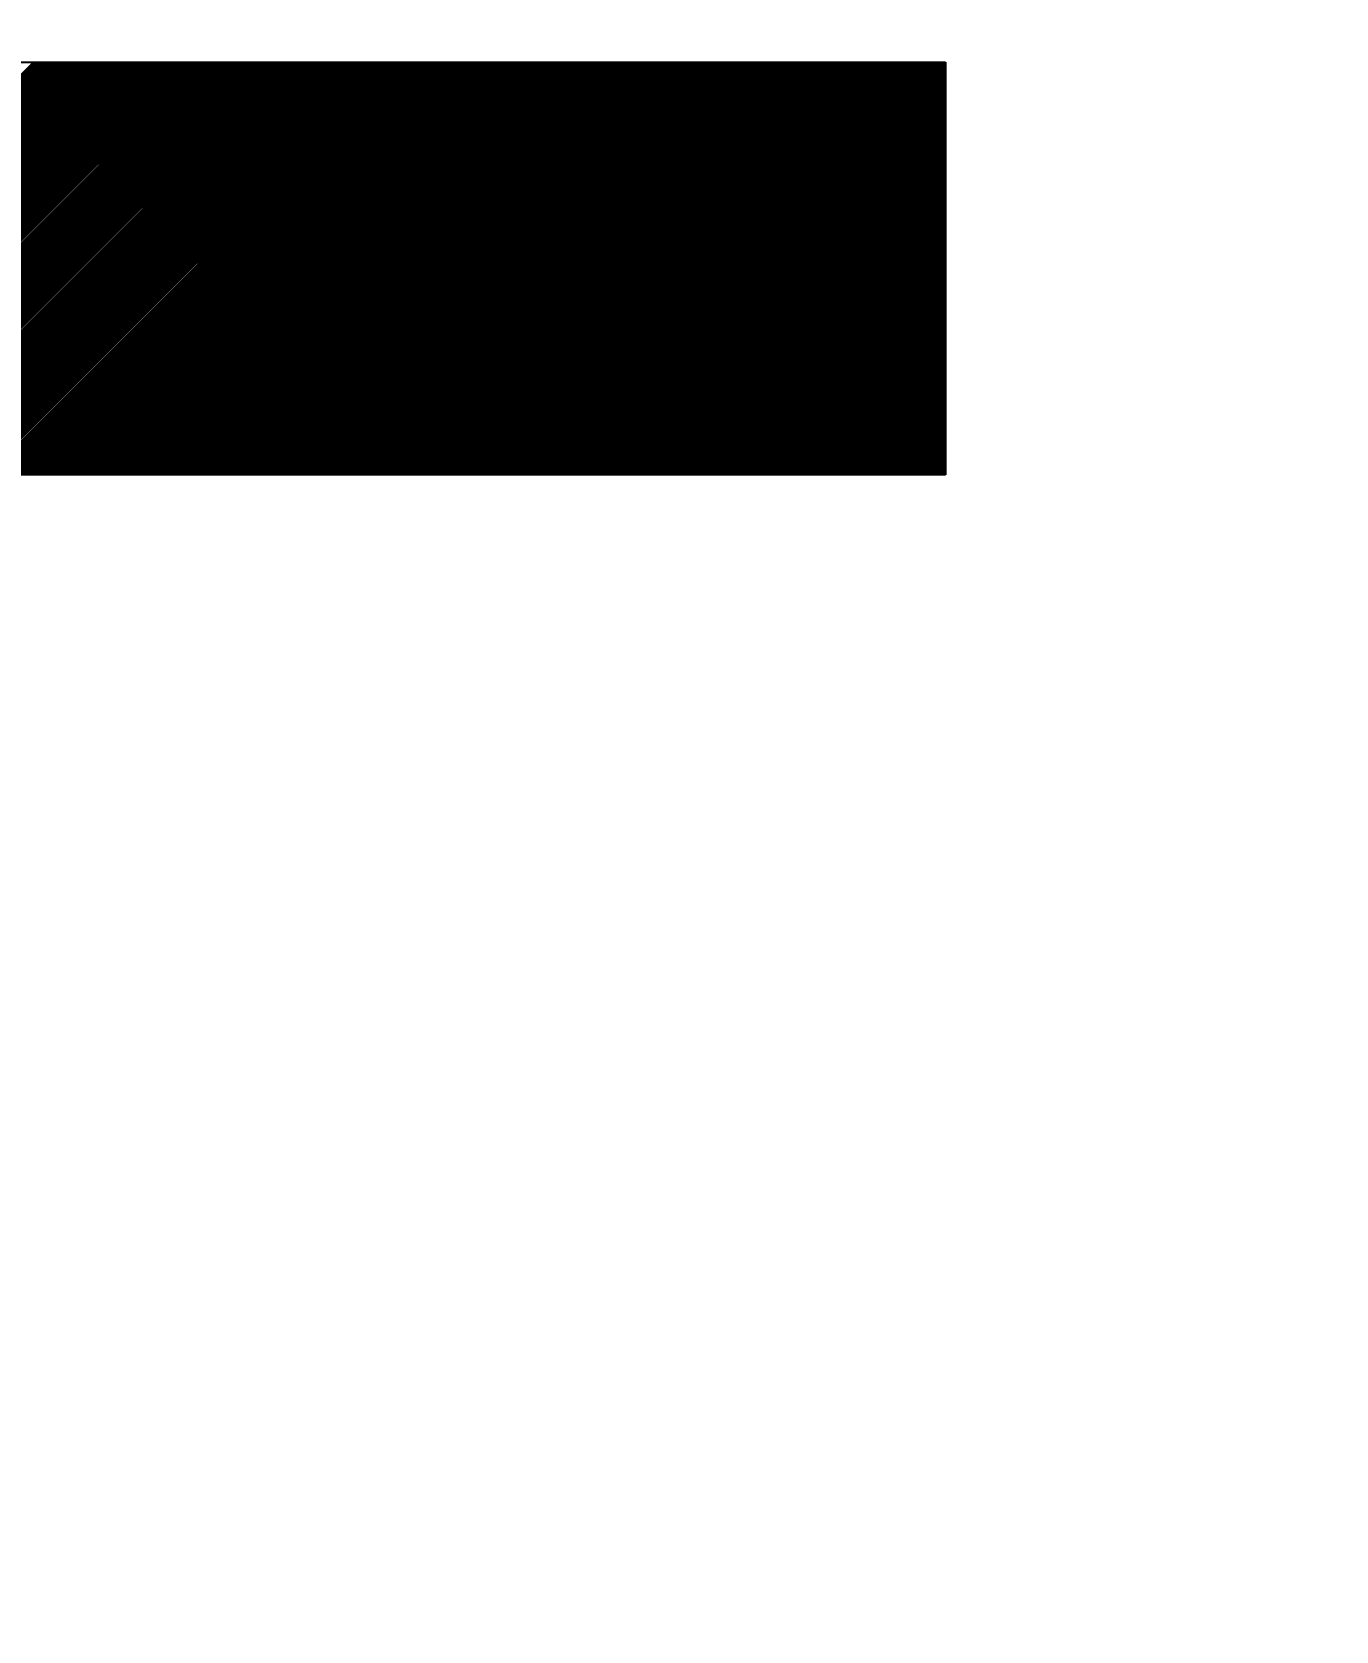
# Model space of a CAD drawing. Extents: x -1237597 to -1121401, y 701438 to 763997.
# Drawn here: x -1141337.6 to -1141226.8, y 726051.6 to 726187.4 of the extents above; entities that cross this region are included whole.
import ezdxf

# ---------------------------------------------------------------- set-up
doc = ezdxf.new("R2010")
doc.units = 0
doc.header["$LTSCALE"] = 300
doc.header["$MEASUREMENT"] = 0
doc.header["$PDMODE"] = 2
doc.layers.get('0').update_dxf_attribs({"linetype": 'CONTINUOUS'})
doc.layers.get('DEFPOINTS').update_dxf_attribs({"linetype": 'CONTINUOUS'})
doc.layers.add('3', color=3, linetype='CONTINUOUS')
doc.styles.get("Standard").update_dxf_attribs({"font": 'simsun.ttf', "height": 200})
doc.dimstyles.get("Standard").update_dxf_attribs({"dimtxt": 2.5, "dimasz": 2.5, "dimexe": 1.25, "dimexo": 0.625, "dimtad": 1, "dimdec": 0, "dimtxsty": 'STANDARD', "dimblk1": 'ARCHTICK', "dimblk2": 'ARCHTICK', "dimsah": 1, "dimcen": 2.5, "dimazin": 3, "dimtfac": 1, "dimtdec": 0, "dimtmove": 0, "dimatfit": 3, "dimtolj": 1, "dimtzin": 0})

# ---------------------------------------------------------------- blocks, each defined once
blk = doc.blocks.new('_ARCHTICK')
at = {"color": 0, "linetype": 'BYBLOCK', "const_width": 0.15}
blk.add_lwpolyline([(-0.5, -0.5), (0.5, 0.5)], dxfattribs=at)
blk = doc.blocks.new('*D4')
at = {"color": 0, "linetype": 'BYBLOCK'}
blk.add_line((-1096262.77, 749666.95), (-1092564.98, 756263.84), dxfattribs=at)
at = {"layer": 'DEFPOINTS', "color": 0, "linetype": 'BYBLOCK'}
for p in [(-1092564.98, 756263.84), (-1101386.77, 740525.68)]:
    blk.add_point(p, dxfattribs=at)
at = {"color": 0, "linetype": 'BYBLOCK', "xscale": 2.5, "yscale": 2.5, "zscale": 2.5, "rotation": 60.72785730444207}
blk.add_blockref('_ARCHTICK', (-1092564.98, 756263.84), dxfattribs=at)
at = {"color": 0, "linetype": 'BYBLOCK', "insert": (-1096499.68, 749244.3), "char_height": 200, "attachment_point": 5, "rotation": 60.7279}
blk.add_mtext('\\A1;R18,042', dxfattribs=at)

msp = doc.modelspace()

# ---------------------------------------------------------------- linework, layer by layer
at = {"layer": '3', "color": 3}
for p, q in [((-1144568.68, 726184.83), (-1141259.97, 726184.83)), ((-1141372.49, 726149.77), (-1141337.43, 726184.83)), ((-1141372.32, 726149.77), (-1141337.26, 726184.83)), ((-1141372.14, 726149.77), (-1141337.08, 726184.83)), ((-1141371.96, 726149.77), (-1141336.9, 726184.83)), ((-1141371.79, 726149.77), (-1141336.73, 726184.83)), ((-1141371.61, 726149.77), (-1141336.55, 726184.83)), ((-1141371.43, 726149.77), (-1141336.37, 726184.83)), ((-1141371.26, 726149.77), (-1141336.2, 726184.83)), ((-1141371.08, 726149.77), (-1141336.02, 726184.83)), ((-1141370.9, 726149.77), (-1141335.84, 726184.83)), ((-1141370.73, 726149.77), (-1141335.67, 726184.83)), ((-1141370.55, 726149.77), (-1141335.49, 726184.83)), ((-1141370.37, 726149.77), (-1141335.31, 726184.83)), ((-1141370.2, 726149.77), (-1141335.13, 726184.83)), ((-1141370.02, 726149.77), (-1141334.96, 726184.83)), ((-1141369.84, 726149.77), (-1141334.78, 726184.83)), ((-1141369.67, 726149.77), (-1141334.6, 726184.83)), ((-1141369.49, 726149.77), (-1141334.43, 726184.83)), ((-1141369.31, 726149.77), (-1141334.25, 726184.83)), ((-1141369.14, 726149.77), (-1141334.07, 726184.83)), ((-1141368.96, 726149.77), (-1141333.9, 726184.83)), ((-1141368.78, 726149.77), (-1141333.72, 726184.83)), ((-1141368.61, 726149.77), (-1141333.54, 726184.83)), ((-1141368.43, 726149.77), (-1141333.37, 726184.83)), ((-1141368.25, 726149.77), (-1141333.19, 726184.83)), ((-1141368.08, 726149.77), (-1141333.01, 726184.83)), ((-1141367.9, 726149.77), (-1141332.84, 726184.83)), ((-1141367.72, 726149.77), (-1141332.66, 726184.83)), ((-1141367.55, 726149.77), (-1141332.48, 726184.83)), ((-1141367.37, 726149.77), (-1141332.31, 726184.83)), ((-1141367.19, 726149.77), (-1141332.13, 726184.83)), ((-1141367.01, 726149.77), (-1141331.95, 726184.83)), ((-1141366.84, 726149.77), (-1141331.78, 726184.83)), ((-1141366.66, 726149.77), (-1141331.6, 726184.83)), ((-1141366.48, 726149.77), (-1141331.42, 726184.83)), ((-1141366.31, 726149.77), (-1141331.25, 726184.83)), ((-1141366.13, 726149.77), (-1141331.07, 726184.83)), ((-1141365.95, 726149.77), (-1141330.89, 726184.83)), ((-1141365.78, 726149.77), (-1141330.72, 726184.83)), ((-1141365.6, 726149.77), (-1141330.54, 726184.83)), ((-1141365.42, 726149.77), (-1141330.36, 726184.83)), ((-1141365.25, 726149.77), (-1141330.19, 726184.83)), ((-1141365.07, 726149.77), (-1141330.01, 726184.83)), ((-1141364.89, 726149.77), (-1141329.83, 726184.83)), ((-1141364.72, 726149.77), (-1141329.65, 726184.83)), ((-1141364.54, 726149.77), (-1141329.48, 726184.83)), ((-1141364.36, 726149.77), (-1141329.3, 726184.83)), ((-1141364.19, 726149.77), (-1141329.12, 726184.83)), ((-1141364.01, 726149.77), (-1141328.95, 726184.83)), ((-1141363.83, 726149.77), (-1141328.77, 726184.83)), ((-1141363.66, 726149.77), (-1141328.59, 726184.83)), ((-1141363.48, 726149.77), (-1141328.42, 726184.83)), ((-1141363.3, 726149.77), (-1141328.24, 726184.83)), ((-1141363.13, 726149.77), (-1141328.06, 726184.83)), ((-1141362.95, 726149.77), (-1141327.89, 726184.83)), ((-1141362.77, 726149.77), (-1141327.71, 726184.83)), ((-1141362.6, 726149.77), (-1141327.53, 726184.83)), ((-1141362.42, 726149.77), (-1141327.36, 726184.83)), ((-1141362.24, 726149.77), (-1141327.18, 726184.83)), ((-1141362.06, 726149.77), (-1141327, 726184.83)), ((-1141361.89, 726149.77), (-1141326.83, 726184.83)), ((-1141361.71, 726149.77), (-1141326.65, 726184.83)), ((-1141361.53, 726149.77), (-1141326.47, 726184.83)), ((-1141361.36, 726149.77), (-1141326.3, 726184.83)), ((-1141361.18, 726149.77), (-1141326.12, 726184.83)), ((-1141361, 726149.77), (-1141325.94, 726184.83)), ((-1141360.83, 726149.77), (-1141325.77, 726184.83)), ((-1141360.65, 726149.77), (-1141325.59, 726184.83)), ((-1141360.47, 726149.77), (-1141325.41, 726184.83)), ((-1141360.3, 726149.77), (-1141325.24, 726184.83)), ((-1141360.12, 726149.77), (-1141325.06, 726184.83)), ((-1141359.94, 726149.77), (-1141324.88, 726184.83)), ((-1141359.77, 726149.77), (-1141324.71, 726184.83)), ((-1141359.59, 726149.77), (-1141324.53, 726184.83)), ((-1141359.41, 726149.77), (-1141324.35, 726184.83)), ((-1141359.24, 726149.77), (-1141324.17, 726184.83)), ((-1141359.06, 726149.77), (-1141324, 726184.83)), ((-1141358.88, 726149.77), (-1141323.82, 726184.83)), ((-1141358.71, 726149.77), (-1141323.64, 726184.83)), ((-1141358.53, 726149.77), (-1141323.47, 726184.83)), ((-1141358.35, 726149.77), (-1141323.29, 726184.83)), ((-1141358.18, 726149.77), (-1141323.11, 726184.83)), ((-1141358, 726149.77), (-1141322.94, 726184.83)), ((-1141357.82, 726149.77), (-1141322.76, 726184.83)), ((-1141357.65, 726149.77), (-1141322.58, 726184.83)), ((-1141357.47, 726149.77), (-1141322.41, 726184.83)), ((-1141357.29, 726149.77), (-1141322.23, 726184.83)), ((-1141357.12, 726149.77), (-1141322.05, 726184.83)), ((-1141356.94, 726149.77), (-1141321.88, 726184.83)), ((-1141356.76, 726149.77), (-1141321.7, 726184.83)), ((-1141356.58, 726149.77), (-1141321.52, 726184.83)), ((-1141356.41, 726149.77), (-1141321.35, 726184.83)), ((-1141356.23, 726149.77), (-1141321.17, 726184.83)), ((-1141356.05, 726149.77), (-1141320.99, 726184.83)), ((-1141355.88, 726149.77), (-1141320.82, 726184.83)), ((-1141355.7, 726149.77), (-1141320.64, 726184.83)), ((-1141355.52, 726149.77), (-1141320.46, 726184.83)), ((-1141355.35, 726149.77), (-1141320.29, 726184.83)), ((-1141355.17, 726149.77), (-1141320.11, 726184.83)), ((-1141354.99, 726149.77), (-1141319.93, 726184.83)), ((-1141354.82, 726149.77), (-1141319.76, 726184.83)), ((-1141354.64, 726149.77), (-1141319.58, 726184.83)), ((-1141354.46, 726149.77), (-1141319.4, 726184.83)), ((-1141354.29, 726149.77), (-1141319.23, 726184.83)), ((-1141354.11, 726149.77), (-1141319.05, 726184.83)), ((-1141353.93, 726149.77), (-1141318.87, 726184.83)), ((-1141353.76, 726149.77), (-1141318.69, 726184.83)), ((-1141353.58, 726149.77), (-1141318.52, 726184.83)), ((-1141353.4, 726149.77), (-1141318.34, 726184.83)), ((-1141353.23, 726149.77), (-1141318.16, 726184.83)), ((-1141353.05, 726149.77), (-1141317.99, 726184.83)), ((-1141352.87, 726149.77), (-1141317.81, 726184.83)), ((-1141352.7, 726149.77), (-1141317.63, 726184.83)), ((-1141352.52, 726149.77), (-1141317.46, 726184.83)), ((-1141352.34, 726149.77), (-1141317.28, 726184.83)), ((-1141352.17, 726149.77), (-1141317.1, 726184.83)), ((-1141351.99, 726149.77), (-1141316.93, 726184.83)), ((-1141351.81, 726149.77), (-1141316.75, 726184.83)), ((-1141351.64, 726149.77), (-1141316.57, 726184.83)), ((-1141351.46, 726149.77), (-1141316.4, 726184.83)), ((-1141351.28, 726149.77), (-1141316.22, 726184.83)), ((-1141351.1, 726149.77), (-1141316.04, 726184.83)), ((-1141350.93, 726149.77), (-1141315.87, 726184.83)), ((-1141350.75, 726149.77), (-1141315.69, 726184.83)), ((-1141350.57, 726149.77), (-1141315.51, 726184.83)), ((-1141350.4, 726149.77), (-1141315.34, 726184.83)), ((-1141350.22, 726149.77), (-1141315.16, 726184.83)), ((-1141350.04, 726149.77), (-1141314.98, 726184.83)), ((-1141349.87, 726149.77), (-1141314.81, 726184.83)), ((-1141349.69, 726149.77), (-1141314.63, 726184.83)), ((-1141349.51, 726149.77), (-1141314.45, 726184.83)), ((-1141349.34, 726149.77), (-1141314.28, 726184.83)), ((-1141349.16, 726149.77), (-1141314.1, 726184.83)), ((-1141348.98, 726149.77), (-1141313.92, 726184.83)), ((-1141348.81, 726149.77), (-1141313.74, 726184.83)), ((-1141348.63, 726149.77), (-1141313.57, 726184.83)), ((-1141348.45, 726149.77), (-1141313.39, 726184.83)), ((-1141348.28, 726149.77), (-1141313.21, 726184.83)), ((-1141348.1, 726149.77), (-1141313.04, 726184.83)), ((-1141347.92, 726149.77), (-1141312.86, 726184.83)), ((-1141347.75, 726149.77), (-1141312.68, 726184.83)), ((-1141347.57, 726149.77), (-1141312.51, 726184.83)), ((-1141347.39, 726149.77), (-1141312.33, 726184.83)), ((-1141347.22, 726149.77), (-1141312.15, 726184.83)), ((-1141347.04, 726149.77), (-1141311.98, 726184.83)), ((-1141346.86, 726149.77), (-1141311.8, 726184.83)), ((-1141346.69, 726149.77), (-1141311.62, 726184.83)), ((-1141346.51, 726149.77), (-1141311.45, 726184.83)), ((-1141346.33, 726149.77), (-1141311.27, 726184.83)), ((-1141346.16, 726149.77), (-1141311.09, 726184.83)), ((-1141345.98, 726149.77), (-1141310.92, 726184.83)), ((-1141345.8, 726149.77), (-1141310.74, 726184.83)), ((-1141345.62, 726149.77), (-1141310.56, 726184.83)), ((-1141345.45, 726149.77), (-1141310.39, 726184.83)), ((-1141345.27, 726149.77), (-1141310.21, 726184.83)), ((-1141345.09, 726149.77), (-1141310.03, 726184.83)), ((-1141344.92, 726149.77), (-1141309.86, 726184.83)), ((-1141344.74, 726149.77), (-1141309.68, 726184.83)), ((-1141344.56, 726149.77), (-1141309.5, 726184.83)), ((-1141344.39, 726149.77), (-1141309.33, 726184.83)), ((-1141344.21, 726149.77), (-1141309.15, 726184.83)), ((-1141344.03, 726149.77), (-1141308.97, 726184.83)), ((-1141343.86, 726149.77), (-1141308.8, 726184.83)), ((-1141343.68, 726149.77), (-1141308.62, 726184.83)), ((-1141343.5, 726149.77), (-1141308.44, 726184.83)), ((-1141343.33, 726149.77), (-1141308.26, 726184.83)), ((-1141343.15, 726149.77), (-1141308.09, 726184.83)), ((-1141342.97, 726149.77), (-1141307.91, 726184.83)), ((-1141342.8, 726149.77), (-1141307.73, 726184.83)), ((-1141342.62, 726149.77), (-1141307.56, 726184.83)), ((-1141342.44, 726149.77), (-1141307.38, 726184.83)), ((-1141342.27, 726149.77), (-1141307.2, 726184.83)), ((-1141342.09, 726149.77), (-1141307.03, 726184.83)), ((-1141341.91, 726149.77), (-1141306.85, 726184.83)), ((-1141341.74, 726149.77), (-1141306.67, 726184.83)), ((-1141341.56, 726149.77), (-1141306.5, 726184.83)), ((-1141341.38, 726149.77), (-1141306.32, 726184.83)), ((-1141341.21, 726149.77), (-1141306.14, 726184.83)), ((-1141341.03, 726149.77), (-1141305.97, 726184.83)), ((-1141340.85, 726149.77), (-1141305.79, 726184.83)), ((-1141340.68, 726149.77), (-1141305.61, 726184.83)), ((-1141340.5, 726149.77), (-1141305.44, 726184.83)), ((-1141340.32, 726149.77), (-1141305.26, 726184.83)), ((-1141340.14, 726149.77), (-1141305.08, 726184.83)), ((-1141339.97, 726149.77), (-1141304.91, 726184.83)), ((-1141339.79, 726149.77), (-1141304.73, 726184.83)), ((-1141339.61, 726149.77), (-1141304.55, 726184.83)), ((-1141339.44, 726149.77), (-1141304.38, 726184.83)), ((-1141339.26, 726149.77), (-1141304.2, 726184.83)), ((-1141339.08, 726149.77), (-1141304.02, 726184.83)), ((-1141338.91, 726149.77), (-1141303.85, 726184.83)), ((-1141338.73, 726149.77), (-1141303.67, 726184.83)), ((-1141338.55, 726149.77), (-1141303.49, 726184.83)), ((-1141338.38, 726149.77), (-1141303.32, 726184.83)), ((-1141338.2, 726149.77), (-1141303.14, 726184.83)), ((-1141338.02, 726149.77), (-1141302.96, 726184.83)), ((-1141337.85, 726149.77), (-1141302.78, 726184.83)), ((-1141337.67, 726149.77), (-1141302.61, 726184.83)), ((-1141337.49, 726149.77), (-1141302.43, 726184.83)), ((-1141337.32, 726149.77), (-1141302.25, 726184.83)), ((-1141337.14, 726149.77), (-1141302.08, 726184.83)), ((-1141336.96, 726149.77), (-1141301.9, 726184.83)), ((-1141336.79, 726149.77), (-1141301.72, 726184.83)), ((-1141336.61, 726149.77), (-1141301.55, 726184.83)), ((-1141336.43, 726149.77), (-1141301.37, 726184.83)), ((-1141336.26, 726149.77), (-1141301.19, 726184.83)), ((-1141336.08, 726149.77), (-1141301.02, 726184.83)), ((-1141335.9, 726149.77), (-1141300.84, 726184.83)), ((-1141335.73, 726149.77), (-1141300.66, 726184.83)), ((-1141335.55, 726149.77), (-1141300.49, 726184.83)), ((-1141335.37, 726149.77), (-1141300.31, 726184.83)), ((-1141335.19, 726149.77), (-1141300.13, 726184.83)), ((-1141335.02, 726149.77), (-1141299.96, 726184.83)), ((-1141334.84, 726149.77), (-1141299.78, 726184.83)), ((-1141334.66, 726149.77), (-1141299.6, 726184.83)), ((-1141334.49, 726149.77), (-1141299.43, 726184.83)), ((-1141334.31, 726149.77), (-1141299.25, 726184.83)), ((-1141334.13, 726149.77), (-1141299.07, 726184.83)), ((-1141333.96, 726149.77), (-1141298.9, 726184.83)), ((-1141333.78, 726149.77), (-1141298.72, 726184.83)), ((-1141333.6, 726149.77), (-1141298.54, 726184.83)), ((-1141333.43, 726149.77), (-1141298.37, 726184.83)), ((-1141333.25, 726149.77), (-1141298.19, 726184.83)), ((-1141333.07, 726149.77), (-1141298.01, 726184.83)), ((-1141332.9, 726149.77), (-1141297.84, 726184.83)), ((-1141332.72, 726149.77), (-1141297.66, 726184.83)), ((-1141332.54, 726149.77), (-1141297.48, 726184.83)), ((-1141332.37, 726149.77), (-1141297.3, 726184.83)), ((-1141332.19, 726149.77), (-1141297.13, 726184.83)), ((-1141332.01, 726149.77), (-1141296.95, 726184.83)), ((-1141331.84, 726149.77), (-1141296.77, 726184.83)), ((-1141331.66, 726149.77), (-1141296.6, 726184.83)), ((-1141331.48, 726149.77), (-1141296.42, 726184.83)), ((-1141331.31, 726149.77), (-1141296.24, 726184.83)), ((-1141331.13, 726149.77), (-1141296.07, 726184.83)), ((-1141330.95, 726149.77), (-1141295.89, 726184.83)), ((-1141330.78, 726149.77), (-1141295.71, 726184.83)), ((-1141330.6, 726149.77), (-1141295.54, 726184.83)), ((-1141330.42, 726149.77), (-1141295.36, 726184.83)), ((-1141330.25, 726149.77), (-1141295.18, 726184.83)), ((-1141330.07, 726149.77), (-1141295.01, 726184.83)), ((-1141329.89, 726149.77), (-1141294.83, 726184.83)), ((-1141329.71, 726149.77), (-1141294.65, 726184.83)), ((-1141329.54, 726149.77), (-1141294.48, 726184.83)), ((-1141329.36, 726149.77), (-1141294.3, 726184.83)), ((-1141329.18, 726149.77), (-1141294.12, 726184.83)), ((-1141329.01, 726149.77), (-1141293.95, 726184.83)), ((-1141328.83, 726149.77), (-1141293.77, 726184.83)), ((-1141328.65, 726149.77), (-1141293.59, 726184.83)), ((-1141328.48, 726149.77), (-1141293.42, 726184.83)), ((-1141328.3, 726149.77), (-1141293.24, 726184.83)), ((-1141328.12, 726149.77), (-1141293.06, 726184.83)), ((-1141327.95, 726149.77), (-1141292.89, 726184.83)), ((-1141327.77, 726149.77), (-1141292.71, 726184.83)), ((-1141327.59, 726149.77), (-1141292.53, 726184.83)), ((-1141327.42, 726149.77), (-1141292.35, 726184.83)), ((-1141327.24, 726149.77), (-1141292.18, 726184.83)), ((-1141327.06, 726149.77), (-1141292, 726184.83)), ((-1141326.89, 726149.77), (-1141291.82, 726184.83)), ((-1141326.71, 726149.77), (-1141291.65, 726184.83)), ((-1141326.53, 726149.77), (-1141291.47, 726184.83)), ((-1141326.36, 726149.77), (-1141291.29, 726184.83)), ((-1141326.18, 726149.77), (-1141291.12, 726184.83)), ((-1141326, 726149.77), (-1141290.94, 726184.83)), ((-1141325.83, 726149.77), (-1141290.76, 726184.83)), ((-1141325.65, 726149.77), (-1141290.59, 726184.83)), ((-1141325.47, 726149.77), (-1141290.41, 726184.83)), ((-1141325.3, 726149.77), (-1141290.23, 726184.83)), ((-1141325.12, 726149.77), (-1141290.06, 726184.83)), ((-1141324.94, 726149.77), (-1141289.88, 726184.83)), ((-1141324.77, 726149.77), (-1141289.7, 726184.83)), ((-1141324.59, 726149.77), (-1141289.53, 726184.83)), ((-1141324.41, 726149.77), (-1141289.35, 726184.83)), ((-1141324.23, 726149.77), (-1141289.17, 726184.83)), ((-1141324.06, 726149.77), (-1141289, 726184.83)), ((-1141323.88, 726149.77), (-1141288.82, 726184.83)), ((-1141323.7, 726149.77), (-1141288.64, 726184.83)), ((-1141323.53, 726149.77), (-1141288.47, 726184.83)), ((-1141323.35, 726149.77), (-1141288.29, 726184.83)), ((-1141323.17, 726149.77), (-1141288.11, 726184.83)), ((-1141323, 726149.77), (-1141287.94, 726184.83)), ((-1141322.82, 726149.77), (-1141287.76, 726184.83)), ((-1141322.64, 726149.77), (-1141287.58, 726184.83)), ((-1141322.47, 726149.77), (-1141287.41, 726184.83)), ((-1141322.29, 726149.77), (-1141287.23, 726184.83)), ((-1141322.11, 726149.77), (-1141287.05, 726184.83)), ((-1141321.94, 726149.77), (-1141286.87, 726184.83)), ((-1141321.76, 726149.77), (-1141286.7, 726184.83)), ((-1141321.58, 726149.77), (-1141286.52, 726184.83)), ((-1141321.41, 726149.77), (-1141286.34, 726184.83)), ((-1141321.23, 726149.77), (-1141286.17, 726184.83)), ((-1141321.05, 726149.77), (-1141285.99, 726184.83)), ((-1141320.88, 726149.77), (-1141285.81, 726184.83)), ((-1141320.7, 726149.77), (-1141285.64, 726184.83)), ((-1141320.52, 726149.77), (-1141285.46, 726184.83)), ((-1141320.35, 726149.77), (-1141285.28, 726184.83)), ((-1141320.17, 726149.77), (-1141285.11, 726184.83)), ((-1141319.99, 726149.77), (-1141284.93, 726184.83)), ((-1141319.82, 726149.77), (-1141284.75, 726184.83)), ((-1141319.64, 726149.77), (-1141284.58, 726184.83)), ((-1141319.46, 726149.77), (-1141284.4, 726184.83)), ((-1141319.29, 726149.77), (-1141284.22, 726184.83)), ((-1141319.11, 726149.77), (-1141284.05, 726184.83)), ((-1141318.93, 726149.77), (-1141283.87, 726184.83)), ((-1141318.75, 726149.77), (-1141283.69, 726184.83)), ((-1141318.58, 726149.77), (-1141283.52, 726184.83)), ((-1141318.4, 726149.77), (-1141283.34, 726184.83)), ((-1141318.22, 726149.77), (-1141283.16, 726184.83)), ((-1141318.05, 726149.77), (-1141282.99, 726184.83)), ((-1141317.87, 726149.77), (-1141282.81, 726184.83)), ((-1141317.69, 726149.77), (-1141282.63, 726184.83)), ((-1141317.52, 726149.77), (-1141282.46, 726184.83)), ((-1141317.34, 726149.77), (-1141282.28, 726184.83)), ((-1141317.16, 726149.77), (-1141282.1, 726184.83)), ((-1141316.99, 726149.77), (-1141281.93, 726184.83)), ((-1141316.81, 726149.77), (-1141281.75, 726184.83)), ((-1141316.63, 726149.77), (-1141281.57, 726184.83)), ((-1141316.46, 726149.77), (-1141281.39, 726184.83)), ((-1141316.28, 726149.77), (-1141281.22, 726184.83)), ((-1141316.1, 726149.77), (-1141281.04, 726184.83)), ((-1141315.93, 726149.77), (-1141280.86, 726184.83)), ((-1141315.75, 726149.77), (-1141280.69, 726184.83)), ((-1141315.57, 726149.77), (-1141280.51, 726184.83)), ((-1141315.4, 726149.77), (-1141280.33, 726184.83)), ((-1141315.22, 726149.77), (-1141280.16, 726184.83)), ((-1141315.04, 726149.77), (-1141279.98, 726184.83)), ((-1141314.87, 726149.77), (-1141279.8, 726184.83)), ((-1141314.69, 726149.77), (-1141279.63, 726184.83)), ((-1141314.51, 726149.77), (-1141279.45, 726184.83)), ((-1141314.34, 726149.77), (-1141279.27, 726184.83)), ((-1141314.16, 726149.77), (-1141279.1, 726184.83)), ((-1141313.98, 726149.77), (-1141278.92, 726184.83)), ((-1141313.8, 726149.77), (-1141278.74, 726184.83)), ((-1141313.63, 726149.77), (-1141278.57, 726184.83)), ((-1141313.45, 726149.77), (-1141278.39, 726184.83)), ((-1141313.27, 726149.77), (-1141278.21, 726184.83)), ((-1141313.1, 726149.77), (-1141278.04, 726184.83)), ((-1141312.92, 726149.77), (-1141277.86, 726184.83)), ((-1141312.74, 726149.77), (-1141277.68, 726184.83)), ((-1141312.57, 726149.77), (-1141277.51, 726184.83)), ((-1141312.39, 726149.77), (-1141277.33, 726184.83)), ((-1141312.21, 726149.77), (-1141277.15, 726184.83)), ((-1141312.04, 726149.77), (-1141276.98, 726184.83)), ((-1141311.86, 726149.77), (-1141276.8, 726184.83)), ((-1141311.68, 726149.77), (-1141276.62, 726184.83)), ((-1141311.51, 726149.77), (-1141276.45, 726184.83)), ((-1141311.33, 726149.77), (-1141276.27, 726184.83)), ((-1141311.15, 726149.77), (-1141276.09, 726184.83)), ((-1141310.98, 726149.77), (-1141275.91, 726184.83)), ((-1141310.8, 726149.77), (-1141275.74, 726184.83)), ((-1141310.62, 726149.77), (-1141275.56, 726184.83)), ((-1141310.45, 726149.77), (-1141275.38, 726184.83)), ((-1141310.27, 726149.77), (-1141275.21, 726184.83)), ((-1141310.09, 726149.77), (-1141275.03, 726184.83)), ((-1141309.92, 726149.77), (-1141274.85, 726184.83)), ((-1141309.74, 726149.77), (-1141274.68, 726184.83)), ((-1141309.56, 726149.77), (-1141274.5, 726184.83)), ((-1141309.39, 726149.77), (-1141274.32, 726184.83)), ((-1141309.21, 726149.77), (-1141274.15, 726184.83)), ((-1141309.03, 726149.77), (-1141273.97, 726184.83)), ((-1141308.86, 726149.77), (-1141273.79, 726184.83)), ((-1141308.68, 726149.77), (-1141273.62, 726184.83)), ((-1141308.5, 726149.77), (-1141273.44, 726184.83)), ((-1141308.32, 726149.77), (-1141273.26, 726184.83)), ((-1141308.15, 726149.77), (-1141273.09, 726184.83)), ((-1141307.97, 726149.77), (-1141272.91, 726184.83)), ((-1141307.79, 726149.77), (-1141272.73, 726184.83)), ((-1141307.62, 726149.77), (-1141272.56, 726184.83)), ((-1141307.44, 726149.77), (-1141272.38, 726184.83)), ((-1141307.26, 726149.77), (-1141272.2, 726184.83)), ((-1141307.09, 726149.77), (-1141272.03, 726184.83)), ((-1141306.91, 726149.77), (-1141271.85, 726184.83)), ((-1141306.73, 726149.77), (-1141271.67, 726184.83)), ((-1141306.56, 726149.77), (-1141271.5, 726184.83)), ((-1141306.38, 726149.77), (-1141271.32, 726184.83)), ((-1141306.2, 726149.77), (-1141271.14, 726184.83)), ((-1141306.03, 726149.77), (-1141270.96, 726184.83)), ((-1141305.85, 726149.77), (-1141270.79, 726184.83)), ((-1141305.67, 726149.77), (-1141270.61, 726184.83)), ((-1141305.5, 726149.77), (-1141270.43, 726184.83)), ((-1141305.32, 726149.77), (-1141270.26, 726184.83)), ((-1141305.14, 726149.77), (-1141270.08, 726184.83)), ((-1141304.97, 726149.77), (-1141269.9, 726184.83)), ((-1141304.79, 726149.77), (-1141269.73, 726184.83)), ((-1141304.61, 726149.77), (-1141269.55, 726184.83)), ((-1141304.44, 726149.77), (-1141269.37, 726184.83)), ((-1141304.26, 726149.77), (-1141269.2, 726184.83)), ((-1141304.08, 726149.77), (-1141269.02, 726184.83)), ((-1141303.91, 726149.77), (-1141268.84, 726184.83)), ((-1141303.73, 726149.77), (-1141268.67, 726184.83)), ((-1141303.55, 726149.77), (-1141268.49, 726184.83)), ((-1141303.38, 726149.77), (-1141268.31, 726184.83)), ((-1141303.2, 726149.77), (-1141268.14, 726184.83)), ((-1141303.02, 726149.77), (-1141267.96, 726184.83)), ((-1141302.84, 726149.77), (-1141267.78, 726184.83)), ((-1141302.67, 726149.77), (-1141267.61, 726184.83)), ((-1141302.49, 726149.77), (-1141267.43, 726184.83)), ((-1141302.31, 726149.77), (-1141267.25, 726184.83)), ((-1141302.14, 726149.77), (-1141267.08, 726184.83)), ((-1141301.96, 726149.77), (-1141266.9, 726184.83)), ((-1141301.78, 726149.77), (-1141266.72, 726184.83)), ((-1141301.61, 726149.77), (-1141266.55, 726184.83)), ((-1141301.43, 726149.77), (-1141266.37, 726184.83)), ((-1141301.25, 726149.77), (-1141266.19, 726184.83)), ((-1141301.08, 726149.77), (-1141266.02, 726184.83)), ((-1141300.9, 726149.77), (-1141265.84, 726184.83)), ((-1141300.72, 726149.77), (-1141265.66, 726184.83)), ((-1141300.55, 726149.77), (-1141265.48, 726184.83)), ((-1141300.37, 726149.77), (-1141265.31, 726184.83)), ((-1141300.19, 726149.77), (-1141265.13, 726184.83)), ((-1141300.02, 726149.77), (-1141264.95, 726184.83)), ((-1141299.84, 726149.77), (-1141264.78, 726184.83)), ((-1141299.66, 726149.77), (-1141264.6, 726184.83)), ((-1141299.49, 726149.77), (-1141264.42, 726184.83)), ((-1141299.31, 726149.77), (-1141264.25, 726184.83)), ((-1141299.13, 726149.77), (-1141264.07, 726184.83)), ((-1141298.96, 726149.77), (-1141263.89, 726184.83)), ((-1141298.78, 726149.77), (-1141263.72, 726184.83)), ((-1141298.6, 726149.77), (-1141263.54, 726184.83)), ((-1141298.43, 726149.77), (-1141263.36, 726184.83)), ((-1141298.25, 726149.77), (-1141263.19, 726184.83)), ((-1141298.07, 726149.77), (-1141263.01, 726184.83)), ((-1141297.9, 726149.77), (-1141262.83, 726184.83)), ((-1141297.72, 726149.77), (-1141262.66, 726184.83)), ((-1141297.54, 726149.77), (-1141262.48, 726184.83)), ((-1141297.36, 726149.77), (-1141262.3, 726184.83)), ((-1141297.19, 726149.77), (-1141262.13, 726184.83)), ((-1141297.01, 726149.77), (-1141261.95, 726184.83)), ((-1141296.83, 726149.77), (-1141261.77, 726184.83)), ((-1141296.66, 726149.77), (-1141261.6, 726184.83)), ((-1141296.48, 726149.77), (-1141261.42, 726184.83)), ((-1141296.3, 726149.77), (-1141261.24, 726184.83)), ((-1141296.13, 726149.77), (-1141261.07, 726184.83)), ((-1141295.95, 726149.77), (-1141260.89, 726184.83)), ((-1141295.77, 726149.77), (-1141260.71, 726184.83)), ((-1141295.6, 726149.77), (-1141260.54, 726184.83)), ((-1141295.42, 726149.77), (-1141260.36, 726184.83)), ((-1141295.24, 726149.77), (-1141260.18, 726184.83)), ((-1141295.07, 726149.77), (-1141260, 726184.83)), ((-1141294.89, 726149.77), (-1141259.97, 726184.69)), ((-1141294.71, 726149.77), (-1141259.97, 726184.52)), ((-1141294.54, 726149.77), (-1141259.97, 726184.34)), ((-1141294.36, 726149.77), (-1141259.97, 726184.16)), ((-1141294.18, 726149.77), (-1141259.97, 726183.99)), ((-1141294.01, 726149.77), (-1141259.97, 726183.81)), ((-1141259.97, 726184.83), (-1141259.97, 726149.77)), ((-1141293.83, 726149.77), (-1141259.97, 726183.63)), ((-1141293.65, 726149.77), (-1141259.97, 726183.46)), ((-1141293.48, 726149.77), (-1141259.97, 726183.28)), ((-1141293.3, 726149.77), (-1141259.97, 726183.1)), ((-1141293.12, 726149.77), (-1141259.97, 726182.93)), ((-1141292.95, 726149.77), (-1141259.97, 726182.75)), ((-1141292.77, 726149.77), (-1141259.97, 726182.57)), ((-1141292.59, 726149.77), (-1141259.97, 726182.4)), ((-1141292.41, 726149.77), (-1141259.97, 726182.22)), ((-1141292.24, 726149.77), (-1141259.97, 726182.04)), ((-1141292.06, 726149.77), (-1141259.97, 726181.86)), ((-1141291.88, 726149.77), (-1141259.97, 726181.69)), ((-1141291.71, 726149.77), (-1141259.97, 726181.51)), ((-1141291.53, 726149.77), (-1141259.97, 726181.33)), ((-1141291.35, 726149.77), (-1141259.97, 726181.16)), ((-1141291.18, 726149.77), (-1141259.97, 726180.98)), ((-1141291, 726149.77), (-1141259.97, 726180.8)), ((-1141290.82, 726149.77), (-1141259.97, 726180.63)), ((-1141290.65, 726149.77), (-1141259.97, 726180.45)), ((-1141290.47, 726149.77), (-1141259.97, 726180.27)), ((-1141290.29, 726149.77), (-1141259.97, 726180.1)), ((-1141290.12, 726149.77), (-1141259.97, 726179.92)), ((-1141289.94, 726149.77), (-1141259.97, 726179.74)), ((-1141289.76, 726149.77), (-1141259.97, 726179.57)), ((-1141289.59, 726149.77), (-1141259.97, 726179.39)), ((-1141289.41, 726149.77), (-1141259.97, 726179.21)), ((-1141289.23, 726149.77), (-1141259.97, 726179.04)), ((-1141289.06, 726149.77), (-1141259.97, 726178.86)), ((-1141288.88, 726149.77), (-1141259.97, 726178.68)), ((-1141288.7, 726149.77), (-1141259.97, 726178.51)), ((-1141288.53, 726149.77), (-1141259.97, 726178.33)), ((-1141288.35, 726149.77), (-1141259.97, 726178.15)), ((-1141288.17, 726149.77), (-1141259.97, 726177.98)), ((-1141288, 726149.77), (-1141259.97, 726177.8)), ((-1141287.82, 726149.77), (-1141259.97, 726177.62)), ((-1141287.64, 726149.77), (-1141259.97, 726177.45)), ((-1141287.47, 726149.77), (-1141259.97, 726177.27)), ((-1141287.29, 726149.77), (-1141259.97, 726177.09)), ((-1141287.11, 726149.77), (-1141259.97, 726176.92)), ((-1141286.93, 726149.77), (-1141259.97, 726176.74)), ((-1141286.76, 726149.77), (-1141259.97, 726176.56)), ((-1141286.58, 726149.77), (-1141259.97, 726176.38)), ((-1141286.4, 726149.77), (-1141259.97, 726176.21)), ((-1141286.23, 726149.77), (-1141259.97, 726176.03)), ((-1141286.05, 726149.77), (-1141259.97, 726175.85)), ((-1141285.87, 726149.77), (-1141259.97, 726175.68)), ((-1141285.7, 726149.77), (-1141259.97, 726175.5)), ((-1141285.52, 726149.77), (-1141259.97, 726175.32)), ((-1141285.34, 726149.77), (-1141259.97, 726175.15)), ((-1141285.17, 726149.77), (-1141259.97, 726174.97)), ((-1141284.99, 726149.77), (-1141259.97, 726174.79)), ((-1141284.81, 726149.77), (-1141259.97, 726174.62)), ((-1141284.64, 726149.77), (-1141259.97, 726174.44)), ((-1141284.46, 726149.77), (-1141259.97, 726174.26)), ((-1141284.28, 726149.77), (-1141259.97, 726174.09)), ((-1141284.11, 726149.77), (-1141259.97, 726173.91)), ((-1141283.93, 726149.77), (-1141259.97, 726173.73)), ((-1141283.75, 726149.77), (-1141259.97, 726173.56)), ((-1141283.58, 726149.77), (-1141259.97, 726173.38)), ((-1141283.4, 726149.77), (-1141259.97, 726173.2)), ((-1141283.22, 726149.77), (-1141259.97, 726173.03)), ((-1141283.05, 726149.77), (-1141259.97, 726172.85)), ((-1141282.87, 726149.77), (-1141259.97, 726172.67)), ((-1141282.69, 726149.77), (-1141259.97, 726172.5)), ((-1141282.52, 726149.77), (-1141259.97, 726172.32)), ((-1141282.34, 726149.77), (-1141259.97, 726172.14)), ((-1141282.16, 726149.77), (-1141259.97, 726171.97)), ((-1141281.99, 726149.77), (-1141259.97, 726171.79)), ((-1141281.81, 726149.77), (-1141259.97, 726171.61)), ((-1141281.63, 726149.77), (-1141259.97, 726171.44)), ((-1141281.45, 726149.77), (-1141259.97, 726171.26)), ((-1141281.28, 726149.77), (-1141259.97, 726171.08)), ((-1141281.1, 726149.77), (-1141259.97, 726170.9)), ((-1141280.92, 726149.77), (-1141259.97, 726170.73)), ((-1141280.75, 726149.77), (-1141259.97, 726170.55)), ((-1141280.57, 726149.77), (-1141259.97, 726170.37)), ((-1141280.39, 726149.77), (-1141259.97, 726170.2)), ((-1141280.22, 726149.77), (-1141259.97, 726170.02)), ((-1141280.04, 726149.77), (-1141259.97, 726169.84)), ((-1141279.86, 726149.77), (-1141259.97, 726169.67)), ((-1141279.69, 726149.77), (-1141259.97, 726169.49)), ((-1141279.51, 726149.77), (-1141259.97, 726169.31)), ((-1141279.33, 726149.77), (-1141259.97, 726169.14)), ((-1141279.16, 726149.77), (-1141259.97, 726168.96)), ((-1141278.98, 726149.77), (-1141259.97, 726168.78)), ((-1141278.8, 726149.77), (-1141259.97, 726168.61)), ((-1141278.63, 726149.77), (-1141259.97, 726168.43)), ((-1141278.45, 726149.77), (-1141259.97, 726168.25)), ((-1141278.27, 726149.77), (-1141259.97, 726168.08)), ((-1141278.1, 726149.77), (-1141259.97, 726167.9)), ((-1141277.92, 726149.77), (-1141259.97, 726167.72)), ((-1141277.74, 726149.77), (-1141259.97, 726167.55)), ((-1141277.57, 726149.77), (-1141259.97, 726167.37)), ((-1141277.39, 726149.77), (-1141259.97, 726167.19)), ((-1141277.21, 726149.77), (-1141259.97, 726167.02)), ((-1141277.04, 726149.77), (-1141259.97, 726166.84)), ((-1141276.86, 726149.77), (-1141259.97, 726166.66)), ((-1141276.68, 726149.77), (-1141259.97, 726166.49)), ((-1141276.51, 726149.77), (-1141259.97, 726166.31)), ((-1141276.33, 726149.77), (-1141259.97, 726166.13)), ((-1141276.15, 726149.77), (-1141259.97, 726165.95)), ((-1141275.97, 726149.77), (-1141259.97, 726165.78)), ((-1141275.8, 726149.77), (-1141259.97, 726165.6)), ((-1141275.62, 726149.77), (-1141259.97, 726165.42)), ((-1141275.44, 726149.77), (-1141259.97, 726165.25)), ((-1141275.27, 726149.77), (-1141259.97, 726165.07)), ((-1141275.09, 726149.77), (-1141259.97, 726164.89)), ((-1141274.91, 726149.77), (-1141259.97, 726164.72)), ((-1141274.74, 726149.77), (-1141259.97, 726164.54)), ((-1141274.56, 726149.77), (-1141259.97, 726164.36)), ((-1141274.38, 726149.77), (-1141259.97, 726164.19)), ((-1141274.21, 726149.77), (-1141259.97, 726164.01)), ((-1141274.03, 726149.77), (-1141259.97, 726163.83)), ((-1141273.85, 726149.77), (-1141259.97, 726163.66)), ((-1141273.68, 726149.77), (-1141259.97, 726163.48)), ((-1141273.5, 726149.77), (-1141259.97, 726163.3)), ((-1141273.32, 726149.77), (-1141259.97, 726163.13)), ((-1141273.15, 726149.77), (-1141259.97, 726162.95)), ((-1141272.97, 726149.77), (-1141259.97, 726162.77)), ((-1141272.79, 726149.77), (-1141259.97, 726162.6)), ((-1141272.62, 726149.77), (-1141259.97, 726162.42)), ((-1141272.44, 726149.77), (-1141259.97, 726162.24)), ((-1141272.26, 726149.77), (-1141259.97, 726162.07)), ((-1141272.09, 726149.77), (-1141259.97, 726161.89)), ((-1141271.91, 726149.77), (-1141259.97, 726161.71)), ((-1141271.73, 726149.77), (-1141259.97, 726161.54)), ((-1141271.56, 726149.77), (-1141259.97, 726161.36)), ((-1141271.38, 726149.77), (-1141259.97, 726161.18)), ((-1141271.2, 726149.77), (-1141259.97, 726161.01)), ((-1141271.02, 726149.77), (-1141259.97, 726160.83)), ((-1141270.85, 726149.77), (-1141259.97, 726160.65)), ((-1141270.67, 726149.77), (-1141259.97, 726160.47)), ((-1141270.49, 726149.77), (-1141259.97, 726160.3)), ((-1141270.32, 726149.77), (-1141259.97, 726160.12)), ((-1141270.14, 726149.77), (-1141259.97, 726159.94)), ((-1141269.96, 726149.77), (-1141259.97, 726159.77)), ((-1141269.79, 726149.77), (-1141259.97, 726159.59)), ((-1141269.61, 726149.77), (-1141259.97, 726159.41)), ((-1141269.43, 726149.77), (-1141259.97, 726159.24)), ((-1141269.26, 726149.77), (-1141259.97, 726159.06)), ((-1141269.08, 726149.77), (-1141259.97, 726158.88)), ((-1141268.9, 726149.77), (-1141259.97, 726158.71)), ((-1141268.73, 726149.77), (-1141259.97, 726158.53)), ((-1141268.55, 726149.77), (-1141259.97, 726158.35)), ((-1141268.37, 726149.77), (-1141259.97, 726158.18)), ((-1141268.2, 726149.77), (-1141259.97, 726158)), ((-1141268.02, 726149.77), (-1141259.97, 726157.82)), ((-1141267.84, 726149.77), (-1141259.97, 726157.65)), ((-1141267.67, 726149.77), (-1141259.97, 726157.47)), ((-1141267.49, 726149.77), (-1141259.97, 726157.29)), ((-1141267.31, 726149.77), (-1141259.97, 726157.12)), ((-1141267.14, 726149.77), (-1141259.97, 726156.94)), ((-1141266.96, 726149.77), (-1141259.97, 726156.76)), ((-1141266.78, 726149.77), (-1141259.97, 726156.59)), ((-1141266.61, 726149.77), (-1141259.97, 726156.41)), ((-1141266.43, 726149.77), (-1141259.97, 726156.23)), ((-1141266.25, 726149.77), (-1141259.97, 726156.06)), ((-1141266.08, 726149.77), (-1141259.97, 726155.88)), ((-1141265.9, 726149.77), (-1141259.97, 726155.7)), ((-1141265.72, 726149.77), (-1141259.97, 726155.53)), ((-1141265.54, 726149.77), (-1141259.97, 726155.35)), ((-1141265.37, 726149.77), (-1141259.97, 726155.17)), ((-1141265.19, 726149.77), (-1141259.97, 726154.99)), ((-1141265.01, 726149.77), (-1141259.97, 726154.82)), ((-1141264.84, 726149.77), (-1141259.97, 726154.64)), ((-1141264.66, 726149.77), (-1141259.97, 726154.46)), ((-1141264.48, 726149.77), (-1141259.97, 726154.29)), ((-1141264.31, 726149.77), (-1141259.97, 726154.11)), ((-1141264.13, 726149.77), (-1141259.97, 726153.93)), ((-1141263.95, 726149.77), (-1141259.97, 726153.76)), ((-1141263.78, 726149.77), (-1141259.97, 726153.58)), ((-1141263.6, 726149.77), (-1141259.97, 726153.4)), ((-1141263.42, 726149.77), (-1141259.97, 726153.23)), ((-1141263.25, 726149.77), (-1141259.97, 726153.05)), ((-1141263.07, 726149.77), (-1141259.97, 726152.87)), ((-1141262.89, 726149.77), (-1141259.97, 726152.7)), ((-1141262.72, 726149.77), (-1141259.97, 726152.52)), ((-1141262.54, 726149.77), (-1141259.97, 726152.34)), ((-1141262.36, 726149.77), (-1141259.97, 726152.17)), ((-1141262.19, 726149.77), (-1141259.97, 726151.99)), ((-1141262.01, 726149.77), (-1141259.97, 726151.81)), ((-1141261.83, 726149.77), (-1141259.97, 726151.64)), ((-1141261.66, 726149.77), (-1141259.97, 726151.46)), ((-1141261.48, 726149.77), (-1141259.97, 726151.28)), ((-1141261.3, 726149.77), (-1141259.97, 726151.11)), ((-1141259.97, 726149.77), (-1144568.68, 726149.77)), ((-1141261.13, 726149.77), (-1141259.97, 726150.93)), ((-1141260.95, 726149.77), (-1141259.97, 726150.75)), ((-1141260.77, 726149.77), (-1141259.97, 726150.58)), ((-1141260.6, 726149.77), (-1141259.97, 726150.4)), ((-1141260.42, 726149.77), (-1141259.97, 726150.22)), ((-1141260.24, 726149.77), (-1141259.97, 726150.05)), ((-1141260.06, 726149.77), (-1141259.97, 726149.87))]:
    msp.add_line(p, q, dxfattribs=at)

# ---------------------------------------------------------------- dimensions: what is measured, and where the dimension line sits
dim = msp.add_radius_dim(center=(-1141956.87, 724263.77), mpoint=(-1133135.08, 740001.94), dimstyle='STANDARD', dxfattribs=at)
dim.commit()
dim.dimension.update_dxf_attribs({"geometry": '*D4', "text_midpoint": (-1137069.78, 732982.4), "dimtype": 164, "insert": (-40570.1, -16261.91)})

doc.saveas('drawing.dxf')
